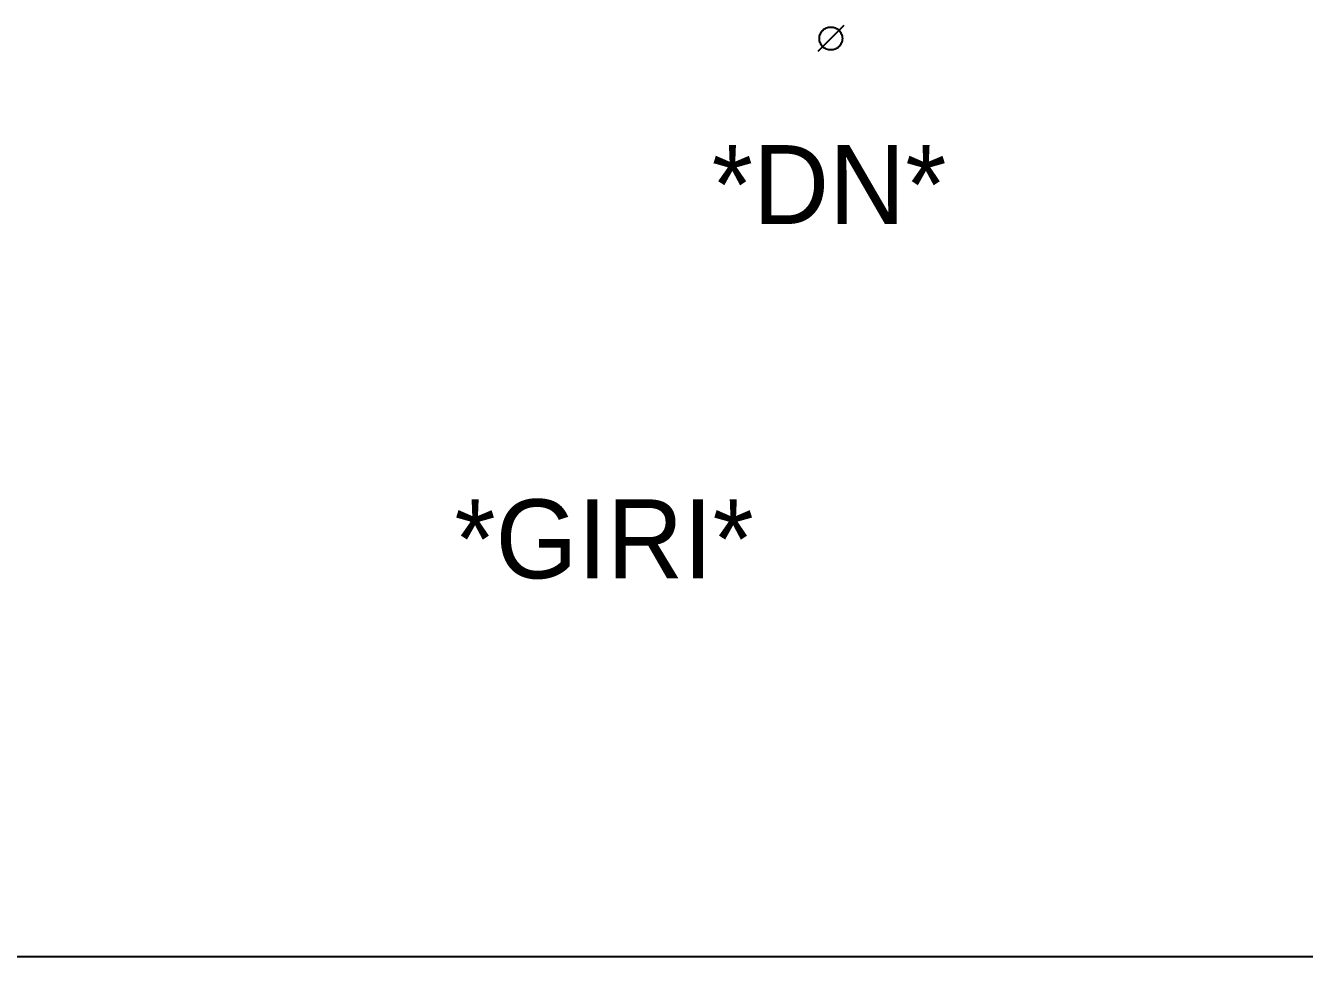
# Model space of a CAD drawing. Extents: x -3.3 to 36.8, y 0.3 to 24.5.
# Drawn here: x 15.777 to 19.016, y 0.253 to 2.613 of the extents above; entities that cross this region are included whole.
import ezdxf
from ezdxf.enums import TextEntityAlignment as Align

# ---------------------------------------------------------------- set-up
doc = ezdxf.new("R2010")
doc.units = 0
doc.linetypes.add('DIVIDE', pattern=[1.25, 0.5, -0.25, 0, -0.25, 0, -0.25])
doc.layers.get('0').update_dxf_attribs({"linetype": 'CONTINUOUS'})

# ---------------------------------------------------------------- blocks, each defined once
blk = doc.blocks.new('VALVOLA_E')
blk.add_attdef('GIRI', text='', height=0.2).set_placement((-0.0081, -0.6049), align=Align.CENTER)
blk = doc.blocks.new('DN')
at = {"linetype": 'DIVIDE'}
blk.add_line((0.0328, 0.0328), (-0.0328, -0.0328), dxfattribs=at)
blk.add_circle((0, 0), 0.0291, dxfattribs=at)
at = {"flags": 1}
blk.add_attdef('FISSO', text='', height=0.2, dxfattribs=at).set_placement((-0.0044, 0.2539), align=Align.CENTER)
blk.add_attdef('DN', text='', height=0.2).set_placement((-0.0044, -0.4701), align=Align.CENTER)

msp = doc.modelspace()

# ---------------------------------------------------------------- linework, layer by layer
at = {"color": 7, "linetype": 'CONTINUOUS'}
msp.add_line((0.3534, 0.2534), (26.0432, 0.2534), dxfattribs=at)

# ---------------------------------------------------------------- block references
at = {"linetype": 'DIVIDE'}
msp.add_blockref('DN', (17.8165, 2.5799), dxfattribs=at).add_auto_attribs({'DN': '*DN*'})
msp.add_blockref('VALVOLA_E', (17.2502, 1.8166)).add_auto_attribs({'GIRI': '*GIRI*'})

doc.saveas('drawing.dxf')
